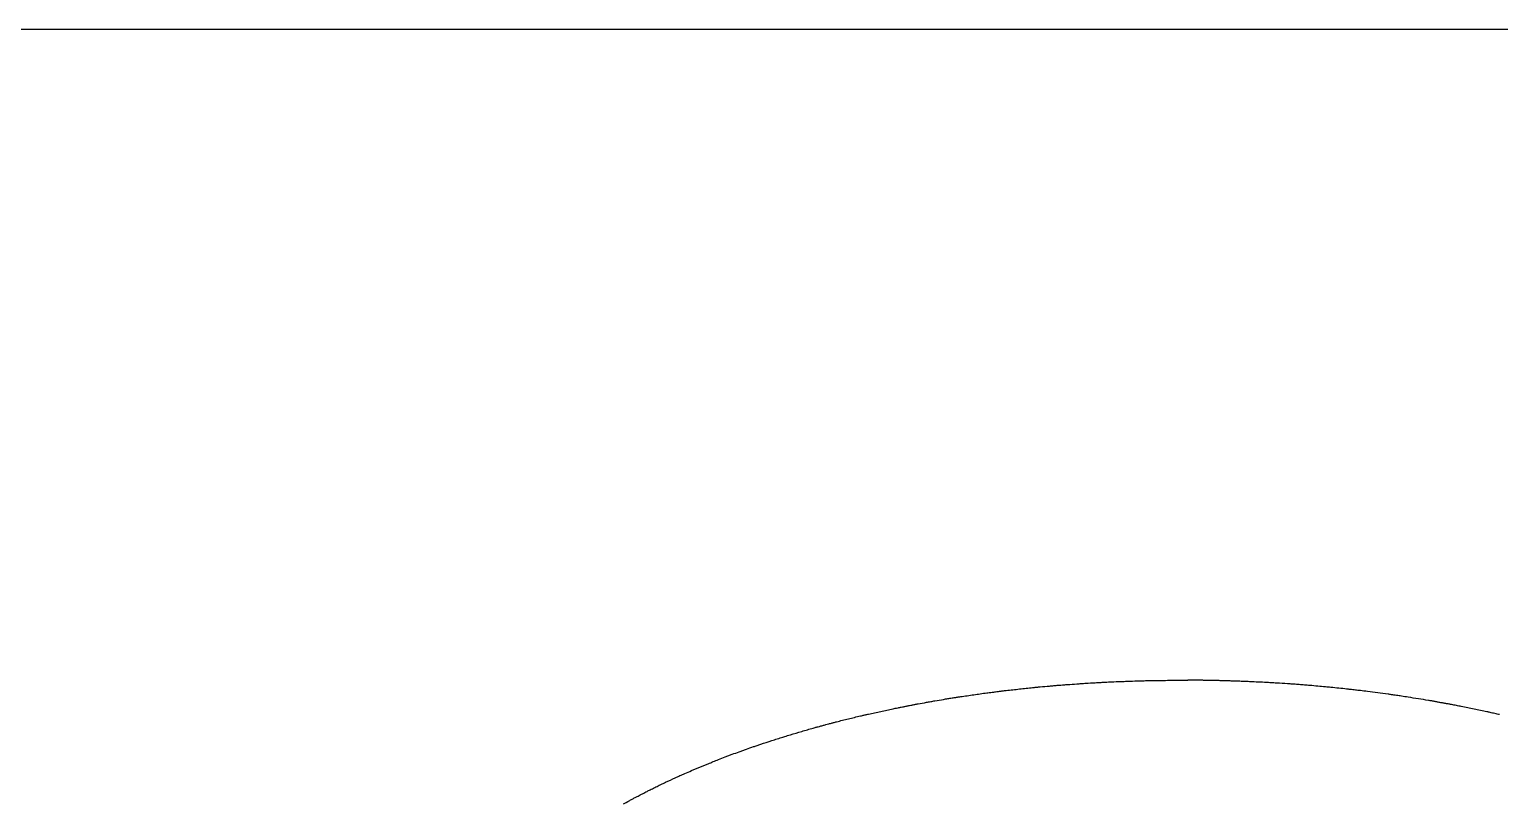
# Model space of a CAD drawing. Header units: millimetres. Extents: x 89860 to 502050, y -351975 to 882300.
# Drawn here: x 489126.797 to 489129.054, y -276689.325 to -276688.146 of the extents above; entities that cross this region are included whole.
import ezdxf

# ---------------------------------------------------------------- set-up
doc = ezdxf.new("R2010")
doc.units = ezdxf.units.MM
doc.header["$LTSCALE"] = 150
doc.layers.add('-----20 General Symbol', color=3, linetype='Continuous')
doc.layers.add('-----29 Cable Schedule', color=1, linetype='Continuous')

# ---------------------------------------------------------------- blocks, each defined once
blk = doc.blocks.new('A$C93139d4c')
at = {"layer": '-----20 General Symbol'}
for points, knots in [([(-30937.5834, -18776.2924), (-30938.587, -18776.2924), (-30939.5907, -18776.2924), (-30941.5981, -18776.2924), (-30942.6017, -18776.2924), (-30945.6127, -18776.2924), (-30947.6201, -18776.2924), (-30949.6274, -18776.2924)], [0, 0, 0, 0, 0.25, 0.25, 0.5, 0.5, 1, 1, 1, 1]), ([(-30943.4123, -18778.3221), (-30943.3986, -18778.3206), (-30943.3849, -18778.3191), (-30943.3643, -18778.3168), (-30943.3574, -18778.3161), (-30943.3437, -18778.3146), (-30943.3369, -18778.3138), (-30943.33, -18778.3131)], [0, 0, 0, 0, 0.499999, 0.499999, 0.75, 0.75, 1, 1, 1, 1]), ([(-30943.33, -18778.3131), (-30943.3277, -18778.3129), (-30943.3254, -18778.3126), (-30943.3196, -18778.3121), (-30943.3162, -18778.3117), (-30943.3093, -18778.311), (-30943.3058, -18778.3107), (-30943.3023, -18778.3103)], [0, 0, 0, 0, 0.25, 0.25, 0.625, 0.625, 1, 1, 1, 1]), ([(-30943.3023, -18778.3103), (-30943.2931, -18778.3095), (-30943.2838, -18778.3087), (-30943.2698, -18778.3075), (-30943.2652, -18778.3071), (-30943.2559, -18778.3062), (-30943.2513, -18778.3058), (-30943.2466, -18778.3054)], [0, 0, 0, 0, 0.5, 0.5, 0.75, 0.75, 1, 1, 1, 1]), ([(-30943.2466, -18778.3054), (-30943.2443, -18778.3052), (-30943.2419, -18778.3051), (-30943.2361, -18778.3046), (-30943.2326, -18778.3043), (-30943.2256, -18778.3038), (-30943.2221, -18778.3035), (-30943.2185, -18778.3032)], [0, 0, 0, 0, 0.25, 0.25, 0.625, 0.625, 1, 1, 1, 1]), ([(-30943.2185, -18778.3032), (-30943.2091, -18778.3026), (-30943.1997, -18778.302), (-30943.1856, -18778.301), (-30943.1809, -18778.3007), (-30943.1715, -18778.3), (-30943.1668, -18778.2997), (-30943.1621, -18778.2994)], [0, 0, 0, 0, 0.5, 0.5, 0.75, 0.75, 1, 1, 1, 1]), ([(-30943.1621, -18778.2994), (-30943.1527, -18778.2989), (-30943.1432, -18778.2983), (-30943.129, -18778.2975), (-30943.1242, -18778.2972), (-30943.1147, -18778.2967), (-30943.11, -18778.2964), (-30943.1053, -18778.2961)], [0, 0, 0, 0, 0.5, 0.5, 0.75, 0.75, 1, 1, 1, 1]), ([(-30943.1053, -18778.2961), (-30943.1029, -18778.296), (-30943.1005, -18778.2959), (-30943.0946, -18778.2956), (-30943.091, -18778.2954), (-30943.0838, -18778.2951), (-30943.0803, -18778.2949), (-30943.0767, -18778.2948)], [0, 0, 0, 0, 0.25, 0.25, 0.625, 0.625, 1, 1, 1, 1]), ([(-30943.0767, -18778.2948), (-30943.0671, -18778.2944), (-30943.0575, -18778.294), (-30943.0432, -18778.2935), (-30943.0384, -18778.2933), (-30943.0288, -18778.2929), (-30943.024, -18778.2927), (-30943.0192, -18778.2926)], [0, 0, 0, 0, 0.5, 0.5, 0.75, 0.75, 1, 1, 1, 1]), ([(-30943.0192, -18778.2926), (-30943.0096, -18778.2923), (-30942.9999, -18778.292), (-30942.9854, -18778.2916), (-30942.9806, -18778.2915), (-30942.971, -18778.2912), (-30942.9661, -18778.2911), (-30942.9613, -18778.2909)], [0, 0, 0, 0, 0.5, 0.5, 0.75, 0.75, 1, 1, 1, 1]), ([(-30942.9613, -18778.2909), (-30942.9467, -18778.2908), (-30942.9321, -18778.2907), (-30942.9103, -18778.2904), (-30942.903, -18778.2904), (-30942.8884, -18778.2902), (-30942.8811, -18778.2902), (-30942.8738, -18778.2901)], [0, 0, 0, 0, 0.5, 0.5, 0.75, 0.75, 1, 1, 1, 1]), ([(-30942.8738, -18778.2901), (-30942.8718, -18778.2901), (-30942.8697, -18778.2901), (-30942.8656, -18778.2901), (-30942.8636, -18778.2901), (-30942.8575, -18778.2901), (-30942.8534, -18778.2901), (-30942.8493, -18778.2901)], [0, 0, 0, 0, 0.25, 0.25, 0.5, 0.5, 1, 1, 1, 1]), ([(-30942.8264, -18778.2904), (-30942.8283, -18778.2904), (-30942.8302, -18778.2903), (-30942.8341, -18778.2903), (-30942.836, -18778.2903), (-30942.8417, -18778.2902), (-30942.8455, -18778.2902), (-30942.8493, -18778.2901)], [0, 0, 0, 0, 0.25, 0.25, 0.5, 0.5, 1, 1, 1, 1]), ([(-30942.8037, -18778.2904), (-30942.8056, -18778.2904), (-30942.8075, -18778.2904), (-30942.8113, -18778.2904), (-30942.8132, -18778.2904), (-30942.817, -18778.2904), (-30942.8189, -18778.2904), (-30942.8226, -18778.2904), (-30942.8245, -18778.2904), (-30942.8264, -18778.2904)], [0, 0, 0, 0, 0.25, 0.25, 0.5, 0.5, 0.75, 0.75, 1, 1, 1, 1]), ([(-30942.781, -18778.2909), (-30942.7848, -18778.2908), (-30942.7886, -18778.2907), (-30942.7961, -18778.2906), (-30942.7999, -18778.2905), (-30942.8037, -18778.2904)], [0, 0, 0, 0, 0.5, 0.5, 1, 1, 1, 1]), ([(-30942.7583, -18778.2912), (-30942.7621, -18778.2912), (-30942.7659, -18778.2911), (-30942.7734, -18778.291), (-30942.7772, -18778.291), (-30942.781, -18778.2909)], [0, 0, 0, 0, 0.5, 0.5, 1, 1, 1, 1]), ([(-30942.7357, -18778.292), (-30942.7395, -18778.2919), (-30942.7433, -18778.2917), (-30942.7508, -18778.2915), (-30942.7545, -18778.2913), (-30942.7583, -18778.2912)], [0, 0, 0, 0, 0.5, 0.5, 1, 1, 1, 1]), ([(-30942.7132, -18778.2926), (-30942.7169, -18778.2925), (-30942.7207, -18778.2924), (-30942.7282, -18778.2922), (-30942.732, -18778.2921), (-30942.7357, -18778.292)], [0, 0, 0, 0, 0.5, 0.5, 1, 1, 1, 1]), ([(-30942.6683, -18778.2942), (-30942.6739, -18778.294), (-30942.6795, -18778.2938), (-30942.6907, -18778.2934), (-30942.6963, -18778.2932), (-30942.7057, -18778.2928), (-30942.7094, -18778.2927), (-30942.7132, -18778.2926)], [0, 0, 0, 0, 0.375, 0.375, 0.75, 0.75, 1, 1, 1, 1]), ([(-30942.6014, -18778.2975), (-30942.6098, -18778.2971), (-30942.6181, -18778.2967), (-30942.6348, -18778.2958), (-30942.6432, -18778.2954), (-30942.6571, -18778.2948), (-30942.6627, -18778.2945), (-30942.6683, -18778.2942)], [0, 0, 0, 0, 0.375, 0.375, 0.75, 0.75, 1, 1, 1, 1]), ([(-30942.5351, -18778.3016), (-30942.5462, -18778.3009), (-30942.5572, -18778.3002), (-30942.5738, -18778.2992), (-30942.5793, -18778.2989), (-30942.5904, -18778.2982), (-30942.5959, -18778.2978), (-30942.6014, -18778.2975)], [0, 0, 0, 0, 0.5, 0.5, 0.75, 0.75, 1, 1, 1, 1]), ([(-30942.4913, -18778.3049), (-30942.4968, -18778.3045), (-30942.5023, -18778.3041), (-30942.5132, -18778.3032), (-30942.5187, -18778.3028), (-30942.5278, -18778.3021), (-30942.5315, -18778.3019), (-30942.5351, -18778.3016)], [0, 0, 0, 0, 0.375, 0.375, 0.75, 0.75, 1, 1, 1, 1]), ([(-30942.4261, -18778.3106), (-30942.4343, -18778.3099), (-30942.4424, -18778.3092), (-30942.4587, -18778.3077), (-30942.4669, -18778.307), (-30942.4804, -18778.3058), (-30942.4859, -18778.3054), (-30942.4913, -18778.3049)], [0, 0, 0, 0, 0.375, 0.375, 0.75, 0.75, 1, 1, 1, 1]), ([(-30942.3616, -18778.3172), (-30942.3696, -18778.3164), (-30942.3777, -18778.3155), (-30942.3938, -18778.3139), (-30942.4019, -18778.3131), (-30942.4154, -18778.3117), (-30942.4207, -18778.3112), (-30942.4261, -18778.3106)], [0, 0, 0, 0, 0.375, 0.375, 0.75, 0.75, 1, 1, 1, 1]), ([(-30943.6778, -18778.3625), (-30943.6691, -18778.361), (-30943.6605, -18778.3594), (-30943.6475, -18778.3571), (-30943.6431, -18778.3563), (-30943.6345, -18778.3548), (-30943.6302, -18778.354), (-30943.6258, -18778.3532)], [0, 0, 0, 0, 0.5, 0.5, 0.75, 0.75, 1, 1, 1, 1]), ([(-30943.6258, -18778.3532), (-30943.6171, -18778.3518), (-30943.6083, -18778.3503), (-30943.5952, -18778.3481), (-30943.5908, -18778.3474), (-30943.5821, -18778.346), (-30943.5777, -18778.3452), (-30943.5733, -18778.3445)], [0, 0, 0, 0, 0.5, 0.5, 0.75, 0.75, 1, 1, 1, 1]), ([(-30943.5733, -18778.3445), (-30943.5711, -18778.3442), (-30943.5689, -18778.3438), (-30943.5634, -18778.343), (-30943.56, -18778.3425), (-30943.5534, -18778.3414), (-30943.5501, -18778.3409), (-30943.5468, -18778.3404)], [0, 0, 0, 0, 0.25, 0.25, 0.625, 0.625, 1, 1, 1, 1]), ([(-30943.5468, -18778.3404), (-30943.5334, -18778.3385), (-30943.52, -18778.3366), (-30943.5, -18778.3337), (-30943.4933, -18778.3327), (-30943.4799, -18778.3308), (-30943.4732, -18778.3299), (-30943.4665, -18778.3289)], [0, 0, 0, 0, 0.499999, 0.499999, 0.749999, 0.749999, 1, 1, 1, 1]), ([(-30943.4665, -18778.3289), (-30943.4642, -18778.3287), (-30943.462, -18778.3284), (-30943.4563, -18778.3277), (-30943.453, -18778.3273), (-30943.4462, -18778.3265), (-30943.4428, -18778.3261), (-30943.4394, -18778.3257)], [0, 0, 0, 0, 0.25, 0.25, 0.625, 0.625, 1, 1, 1, 1]), ([(-30943.4394, -18778.3257), (-30943.4372, -18778.3254), (-30943.4349, -18778.3251), (-30943.4293, -18778.3243), (-30943.4259, -18778.3239), (-30943.4191, -18778.323), (-30943.4157, -18778.3225), (-30943.4123, -18778.3221)], [0, 0, 0, 0, 0.25, 0.25, 0.625, 0.625, 1, 1, 1, 1]), ([(-30942.3189, -18778.3221), (-30942.3242, -18778.3215), (-30942.3296, -18778.3209), (-30942.3402, -18778.3196), (-30942.3456, -18778.319), (-30942.3544, -18778.318), (-30942.358, -18778.3176), (-30942.3616, -18778.3172)], [0, 0, 0, 0, 0.375, 0.375, 0.75, 0.75, 1, 1, 1, 1]), ([(-30942.2346, -18778.333), (-30942.2451, -18778.3317), (-30942.2556, -18778.3303), (-30942.2767, -18778.3275), (-30942.2873, -18778.3262), (-30942.3048, -18778.3239), (-30942.3119, -18778.323), (-30942.3189, -18778.3221)], [0, 0, 0, 0, 0.375001, 0.375001, 0.750001, 0.750001, 1, 1, 1, 1]), ([(-30942.1929, -18778.339), (-30942.1981, -18778.3383), (-30942.2033, -18778.3375), (-30942.2137, -18778.336), (-30942.2189, -18778.3353), (-30942.2276, -18778.334), (-30942.2311, -18778.3335), (-30942.2346, -18778.333)], [0, 0, 0, 0, 0.375, 0.375, 0.75, 0.75, 1, 1, 1, 1]), ([(-30942.1106, -18778.3522), (-30942.1209, -18778.3505), (-30942.1312, -18778.3489), (-30942.1517, -18778.3456), (-30942.162, -18778.3439), (-30942.1792, -18778.3412), (-30942.186, -18778.3401), (-30942.1929, -18778.339)], [0, 0, 0, 0, 0.375001, 0.375001, 0.750001, 0.750001, 1, 1, 1, 1]), ([(-30942.0902, -18778.3557), (-30942.0919, -18778.3554), (-30942.0936, -18778.3551), (-30942.097, -18778.3545), (-30942.0987, -18778.3542), (-30942.1038, -18778.3533), (-30942.1072, -18778.3527), (-30942.1106, -18778.3522)], [0, 0, 0, 0, 0.25, 0.25, 0.5, 0.5, 1, 1, 1, 1]), ([(-30942.07, -18778.3595), (-30942.0717, -18778.3592), (-30942.0734, -18778.3589), (-30942.0767, -18778.3583), (-30942.0784, -18778.3579), (-30942.0835, -18778.357), (-30942.0869, -18778.3563), (-30942.0902, -18778.3557)], [0, 0, 0, 0, 0.25, 0.25, 0.5, 0.5, 1, 1, 1, 1]), ([(-30943.928, -18778.4176), (-30943.9158, -18778.4146), (-30943.9036, -18778.4116), (-30943.8852, -18778.4071), (-30943.8791, -18778.4056), (-30943.8669, -18778.4026), (-30943.8608, -18778.4011), (-30943.8546, -18778.3996)], [0, 0, 0, 0, 0.499996, 0.499996, 0.749998, 0.749998, 1, 1, 1, 1]), ([(-30943.8546, -18778.3996), (-30943.8526, -18778.3992), (-30943.8505, -18778.3987), (-30943.8453, -18778.3975), (-30943.8423, -18778.3968), (-30943.8361, -18778.3953), (-30943.833, -18778.3946), (-30943.8299, -18778.3939)], [0, 0, 0, 0, 0.25, 0.25, 0.625, 0.625, 1, 1, 1, 1]), ([(-30943.8299, -18778.3939), (-30943.8173, -18778.3912), (-30943.8048, -18778.3884), (-30943.786, -18778.3843), (-30943.7797, -18778.383), (-30943.7671, -18778.3803), (-30943.7608, -18778.3789), (-30943.7545, -18778.3775)], [0, 0, 0, 0, 0.499998, 0.499998, 0.749999, 0.749999, 1, 1, 1, 1]), ([(-30943.7545, -18778.3775), (-30943.7524, -18778.3771), (-30943.7503, -18778.3767), (-30943.745, -18778.3757), (-30943.7418, -18778.3751), (-30943.7355, -18778.3739), (-30943.7323, -18778.3732), (-30943.7291, -18778.3726)], [0, 0, 0, 0, 0.25, 0.25, 0.625, 0.625, 1, 1, 1, 1]), ([(-30943.7291, -18778.3726), (-30943.727, -18778.3722), (-30943.7248, -18778.3718), (-30943.7195, -18778.3707), (-30943.7163, -18778.37), (-30943.7099, -18778.3687), (-30943.7067, -18778.3681), (-30943.7035, -18778.3674)], [0, 0, 0, 0, 0.25, 0.25, 0.625, 0.625, 1, 1, 1, 1]), ([(-30943.7035, -18778.3674), (-30943.7014, -18778.367), (-30943.6992, -18778.3666), (-30943.6939, -18778.3656), (-30943.6906, -18778.365), (-30943.6842, -18778.3638), (-30943.681, -18778.3631), (-30943.6778, -18778.3625)], [0, 0, 0, 0, 0.25, 0.25, 0.625, 0.625, 1, 1, 1, 1]), ([(-30942.0498, -18778.3631), (-30942.0515, -18778.3628), (-30942.0532, -18778.3625), (-30942.0566, -18778.3619), (-30942.0582, -18778.3616), (-30942.0633, -18778.3607), (-30942.0666, -18778.3601), (-30942.07, -18778.3595)], [0, 0, 0, 0, 0.25, 0.25, 0.5, 0.5, 1, 1, 1, 1]), ([(-30942.0098, -18778.3707), (-30942.0148, -18778.3698), (-30942.0198, -18778.3688), (-30942.0298, -18778.3669), (-30942.0348, -18778.3659), (-30942.0432, -18778.3643), (-30942.0465, -18778.3637), (-30942.0498, -18778.3631)], [0, 0, 0, 0, 0.375001, 0.375001, 0.75, 0.75, 1, 1, 1, 1]), ([(-30941.9309, -18778.3871), (-30941.944, -18778.3843), (-30941.9571, -18778.3816), (-30941.9769, -18778.3775), (-30941.9834, -18778.3761), (-30941.9966, -18778.3734), (-30942.0032, -18778.3721), (-30942.0098, -18778.3707)], [0, 0, 0, 0, 0.500002, 0.500002, 0.750001, 0.750001, 1, 1, 1, 1]), ([(-30941.892, -18778.3958), (-30941.8968, -18778.3947), (-30941.9017, -18778.3936), (-30941.9114, -18778.3914), (-30941.9163, -18778.3903), (-30941.9244, -18778.3885), (-30941.9276, -18778.3878), (-30941.9309, -18778.3871)], [0, 0, 0, 0, 0.375001, 0.375001, 0.750001, 0.750001, 1, 1, 1, 1]), ([(-30944.0698, -18778.4574), (-30944.0582, -18778.454), (-30944.0465, -18778.4506), (-30944.029, -18778.4454), (-30944.0231, -18778.4437), (-30944.0114, -18778.4404), (-30944.0056, -18778.4387), (-30943.9997, -18778.437)], [0, 0, 0, 0, 0.499995, 0.499995, 0.749997, 0.749997, 1, 1, 1, 1]), ([(-30943.9997, -18778.437), (-30943.9977, -18778.4364), (-30943.9958, -18778.4359), (-30943.9908, -18778.4345), (-30943.9878, -18778.4337), (-30943.9819, -18778.4321), (-30943.9789, -18778.4313), (-30943.976, -18778.4304)], [0, 0, 0, 0, 0.25, 0.25, 0.625, 0.625, 1, 1, 1, 1]), ([(-30943.976, -18778.4304), (-30943.974, -18778.4299), (-30943.972, -18778.4294), (-30943.967, -18778.4281), (-30943.964, -18778.4273), (-30943.958, -18778.4257), (-30943.9551, -18778.425), (-30943.9521, -18778.4242)], [0, 0, 0, 0, 0.25, 0.25, 0.625, 0.625, 1, 1, 1, 1]), ([(-30943.9521, -18778.4242), (-30943.9501, -18778.4236), (-30943.9481, -18778.4231), (-30943.943, -18778.4217), (-30943.94, -18778.4209), (-30943.934, -18778.4193), (-30943.931, -18778.4184), (-30943.928, -18778.4176)], [0, 0, 0, 0, 0.25, 0.25, 0.625, 0.625, 1, 1, 1, 1]), ([(-30944.2049, -18778.5017), (-30944.1976, -18778.4992), (-30944.1902, -18778.4966), (-30944.1792, -18778.4928), (-30944.1755, -18778.4916), (-30944.1681, -18778.489), (-30944.1644, -18778.4878), (-30944.1607, -18778.4865)], [0, 0, 0, 0, 0.5, 0.5, 0.75, 0.75, 1, 1, 1, 1]), ([(-30944.1607, -18778.4865), (-30944.1494, -18778.4828), (-30944.1381, -18778.4791), (-30944.1212, -18778.4736), (-30944.1155, -18778.4718), (-30944.1042, -18778.4681), (-30944.0985, -18778.4663), (-30944.0929, -18778.4645)], [0, 0, 0, 0, 0.499994, 0.499994, 0.749996, 0.749996, 1, 1, 1, 1]), ([(-30944.0929, -18778.4645), (-30944.0909, -18778.4639), (-30944.089, -18778.4633), (-30944.0842, -18778.4618), (-30944.0813, -18778.4609), (-30944.0756, -18778.4592), (-30944.0727, -18778.4583), (-30944.0698, -18778.4574)], [0, 0, 0, 0, 0.25, 0.25, 0.625, 0.625, 1, 1, 1, 1]), ([(-30944.3533, -18778.5591), (-30944.343, -18778.5548), (-30944.3326, -18778.5506), (-30944.317, -18778.5443), (-30944.3118, -18778.5422), (-30944.3014, -18778.538), (-30944.2962, -18778.5359), (-30944.2909, -18778.5338)], [0, 0, 0, 0, 0.499989, 0.499989, 0.749994, 0.749994, 1, 1, 1, 1]), ([(-30944.2909, -18778.5338), (-30944.2839, -18778.5311), (-30944.2768, -18778.5283), (-30944.2661, -18778.5243), (-30944.2626, -18778.5229), (-30944.2555, -18778.5202), (-30944.2519, -18778.5189), (-30944.2483, -18778.5175)], [0, 0, 0, 0, 0.5, 0.5, 0.75, 0.75, 1, 1, 1, 1]), ([(-30944.2483, -18778.5175), (-30944.2411, -18778.5149), (-30944.2339, -18778.5122), (-30944.2231, -18778.5083), (-30944.2194, -18778.507), (-30944.2122, -18778.5044), (-30944.2086, -18778.5031), (-30944.2049, -18778.5017)], [0, 0, 0, 0, 0.5, 0.5, 0.75, 0.75, 1, 1, 1, 1]), ([(-30944.4528, -18778.6033), (-30944.443, -18778.5988), (-30944.4333, -18778.5943), (-30944.4185, -18778.5876), (-30944.4136, -18778.5853), (-30944.4037, -18778.5809), (-30944.3988, -18778.5786), (-30944.3938, -18778.5764)], [0, 0, 0, 0, 0.49999, 0.49999, 0.749994, 0.749994, 1, 1, 1, 1]), ([(-30944.3938, -18778.5764), (-30944.3871, -18778.5735), (-30944.3804, -18778.5706), (-30944.3702, -18778.5663), (-30944.3668, -18778.5648), (-30944.3601, -18778.5619), (-30944.3567, -18778.5605), (-30944.3533, -18778.5591)], [0, 0, 0, 0, 0.5, 0.5, 0.75, 0.75, 1, 1, 1, 1]), ([(-30944.5098, -18778.6312), (-30944.5066, -18778.6296), (-30944.5035, -18778.6281), (-30944.4956, -18778.6242), (-30944.4909, -18778.6219), (-30944.4815, -18778.6172), (-30944.4768, -18778.6148), (-30944.4721, -18778.6125)], [0, 0, 0, 0, 0.249995, 0.249995, 0.624994, 0.624994, 1, 1, 1, 1]), ([(-30944.4721, -18778.6125), (-30944.4705, -18778.6117), (-30944.4689, -18778.6109), (-30944.4649, -18778.609), (-30944.4624, -18778.6079), (-30944.4576, -18778.6056), (-30944.4552, -18778.6044), (-30944.4528, -18778.6033)], [0, 0, 0, 0, 0.25, 0.25, 0.625, 0.625, 1, 1, 1, 1]), ([(-30944.5825, -18778.6699), (-30944.5766, -18778.6666), (-30944.5706, -18778.6634), (-30944.5616, -18778.6585), (-30944.5586, -18778.6569), (-30944.5526, -18778.6536), (-30944.5496, -18778.652), (-30944.5466, -18778.6504)], [0, 0, 0, 0, 0.5, 0.5, 0.75, 0.75, 1, 1, 1, 1]), ([(-30944.5466, -18778.6504), (-30944.5436, -18778.6488), (-30944.5405, -18778.6472), (-30944.5327, -18778.6432), (-30944.5282, -18778.6408), (-30944.519, -18778.636), (-30944.5144, -18778.6336), (-30944.5098, -18778.6312)], [0, 0, 0, 0, 0.249996, 0.249996, 0.624995, 0.624995, 1, 1, 1, 1])]:
    blk.add_open_spline(points, degree=3, knots=knots, dxfattribs=at)

msp = doc.modelspace()

# ---------------------------------------------------------------- block references
at = {"layer": '-----29 Cable Schedule', "xscale": 0.5, "yscale": 0.5, "zscale": 0.5}
msp.add_blockref('A$C93139d4c', (504600, -267300), dxfattribs=at)

doc.saveas('drawing.dxf')
